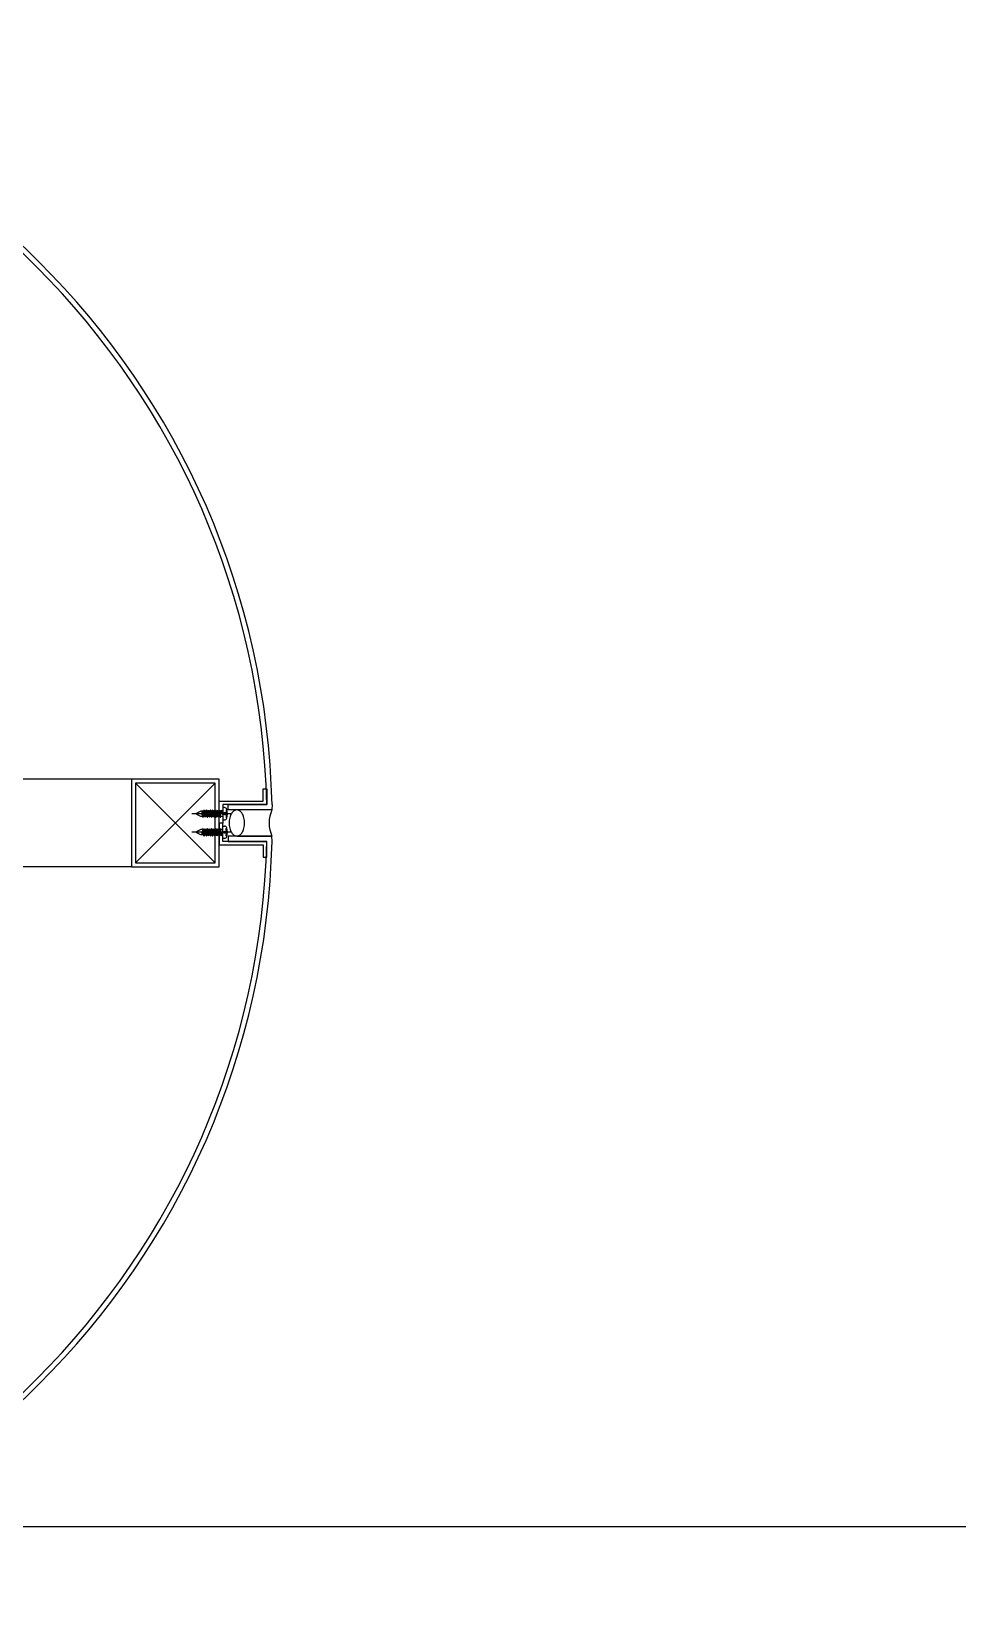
# Model space of a CAD drawing. Header units: millimetres. Extents: x -168200 to 672800, y -7409 to 118800.
# Drawn here: x 105813 to 106340, y 15950 to 16850 of the extents above; entities that cross this region are included whole.
import ezdxf
from ezdxf.xclip import XClip

# ---------------------------------------------------------------- set-up
doc = ezdxf.new("R2010")
doc.units = ezdxf.units.MM
doc.header["$LTSCALE"] = 200
doc.header["$XCLIPFRAME"] = 0
doc.layers.add('1 BA', color=9, linetype='Continuous')
doc.layers.add('입면선', color=252, linetype='Continuous')

# ---------------------------------------------------------------- blocks, each defined once
blk = doc.blocks.new('I-Center 1층 평면도')
at = {"layer": '입면선', "color": 252, "ltscale": 200}
blk.add_line((-9900, 2100), (50, 2100), dxfattribs=at)

msp = doc.modelspace()

# ---------------------------------------------------------------- linework, layer by layer
at = {"layer": '1 BA'}
for p, q in [((105869.86, 16425), (105700, 16425)), ((105869.86, 16425), (105869.86, 16375)), ((105919.86, 16425), (105869.86, 16425)), ((105919.86, 16375), (105919.86, 16425)), ((105917.56, 16422.7), (105872.16, 16377.3)), ((105917.56, 16377.3), (105872.16, 16422.7)), ((105872.16, 16422.7), (105872.16, 16377.3)), ((105917.56, 16422.7), (105872.16, 16422.7)), ((105917.56, 16377.3), (105917.56, 16422.7)), ((105944.86, 16412.5), (105944.86, 16419.5)), ((105944.86, 16419.5), (105946.86, 16419.5)), ((105946.86, 16419.5), (105946.86, 16410.5)), ((105926.83, 16405.25), (105904.25, 16405.25)), ((105909.36, 16406.75), (105907.05, 16405.63)), ((105909.36, 16403.75), (105907.05, 16404.87)), ((105911.06, 16406.75), (105909.36, 16406.75)), ((105910.68, 16403.26), (105910.07, 16406.75)), ((105910.07, 16406.75), (105910.07, 16405.21)), ((105910.57, 16403.27), (105910.07, 16406.5)), ((105910.38, 16403.75), (105910.07, 16405.21)), ((105910.88, 16403.75), (105910.25, 16406.75)), ((105911.19, 16407.24), (105910.99, 16406.75)), ((105911.61, 16403.75), (105910.99, 16406.75)), ((105911.8, 16403.27), (105911.16, 16407.19)), ((105911.91, 16403.26), (105911.25, 16407.25)), ((105911.29, 16407.23), (105911.49, 16406.75)), ((105912.22, 16406.75), (105911.49, 16406.75)), ((105912.11, 16403.75), (105911.49, 16406.75)), ((105912.42, 16407.24), (105912.22, 16406.75)), ((105912.84, 16403.75), (105912.22, 16406.75)), ((105913.04, 16403.27), (105912.39, 16407.19)), ((105913.14, 16403.26), (105912.49, 16407.25)), ((105912.53, 16407.23), (105912.72, 16406.75)), ((105913.45, 16406.75), (105912.72, 16406.75)), ((105913.34, 16403.75), (105912.72, 16406.75)), ((105913.65, 16407.24), (105913.45, 16406.75)), ((105914.07, 16403.75), (105913.45, 16406.75)), ((105914.27, 16403.27), (105913.62, 16407.19)), ((105914.37, 16403.26), (105913.72, 16407.25)), ((105913.76, 16407.23), (105913.95, 16406.75)), ((105914.69, 16406.75), (105913.95, 16406.75)), ((105914.57, 16403.75), (105913.95, 16406.75)), ((105914.89, 16407.24), (105914.69, 16406.75)), ((105915.31, 16403.75), (105914.69, 16406.75)), ((105915.5, 16403.27), (105914.86, 16407.19)), ((105915.61, 16403.26), (105914.95, 16407.25)), ((105914.99, 16407.23), (105915.19, 16406.75)), ((105915.92, 16406.75), (105915.19, 16406.75)), ((105915.81, 16403.75), (105915.19, 16406.75)), ((105916.12, 16407.24), (105915.92, 16406.75)), ((105916.54, 16403.75), (105915.92, 16406.75)), ((105916.73, 16403.27), (105916.09, 16407.19)), ((105916.84, 16403.26), (105916.19, 16407.25)), ((105916.22, 16407.23), (105916.42, 16406.75)), ((105917.15, 16406.75), (105916.42, 16406.75)), ((105917.04, 16403.75), (105916.42, 16406.75)), ((105917.35, 16407.24), (105917.15, 16406.75)), ((105917.77, 16403.75), (105917.15, 16406.75)), ((105917.97, 16403.27), (105917.32, 16407.19)), ((105918.07, 16403.26), (105917.42, 16407.25)), ((105917.46, 16407.23), (105917.65, 16406.75)), ((105918.38, 16406.75), (105917.65, 16406.75)), ((105918.27, 16403.75), (105917.65, 16406.75)), ((105918.58, 16407.24), (105918.38, 16406.75)), ((105919.01, 16403.75), (105918.38, 16406.75)), ((105919.2, 16403.27), (105918.56, 16407.19)), ((105919.31, 16403.26), (105918.65, 16407.25)), ((105918.69, 16407.23), (105918.88, 16406.75)), ((105919.51, 16403.75), (105918.88, 16406.75)), ((105919.62, 16406.75), (105918.88, 16406.75)), ((105919.82, 16407.24), (105919.62, 16406.75)), ((105920.24, 16403.75), (105919.62, 16406.75)), ((105920.43, 16403.27), (105919.79, 16407.19)), ((105919.86, 16400), (105919.86, 16412.5)), ((105919.86, 16412.5), (105944.86, 16412.5)), ((105920.54, 16403.26), (105919.88, 16407.25)), ((105919.92, 16407.23), (105920.12, 16406.75)), ((105920.74, 16403.75), (105920.12, 16406.75)), ((105920.85, 16406.75), (105920.12, 16406.75)), ((105921.05, 16407.24), (105920.85, 16406.75)), ((105921.35, 16405.18), (105920.85, 16406.75)), ((105921.35, 16405.18), (105921.02, 16407.19)), ((105921.45, 16405.2), (105921.12, 16407.25)), ((105921.16, 16407.23), (105921.35, 16406.75)), ((105921.45, 16405.2), (105921.35, 16406.75)), ((105921.35, 16406.75), (105921.86, 16406.75)), ((105946.86, 16410.5), (105921.86, 16410.5)), ((105921.86, 16410.5), (105921.86, 16400)), ((105922.85, 16408.75), (105921.86, 16408.75)), ((105921.86, 16408.75), (105921.86, 16401.75)), ((105922.41, 16405.4), (105922.4, 16405.25)), ((105922.4, 16405.25), (105922.41, 16405.1)), ((105922.47, 16405.53), (105922.41, 16405.4)), ((105922.41, 16405.1), (105922.47, 16404.97)), ((105922.57, 16405.64), (105922.47, 16405.53)), ((105922.47, 16404.97), (105922.57, 16404.86)), ((105922.7, 16405.72), (105922.57, 16405.64)), ((105922.57, 16404.86), (105922.7, 16404.78)), ((105922.87, 16405.76), (105922.7, 16405.72)), ((105922.7, 16404.78), (105922.87, 16404.74)), ((105923.07, 16405.77), (105922.87, 16405.76)), ((105922.87, 16404.74), (105923.07, 16404.73)), ((105923.28, 16405.76), (105923.07, 16405.77)), ((105923.07, 16404.73), (105923.28, 16404.74)), ((105923.48, 16405.74), (105923.28, 16405.76)), ((105923.28, 16404.74), (105923.48, 16404.76)), ((105923.67, 16405.74), (105923.48, 16405.74)), ((105923.48, 16404.76), (105923.67, 16404.76)), ((105923.83, 16405.76), (105923.67, 16405.74)), ((105923.67, 16404.76), (105923.83, 16404.74)), ((105923.81, 16407.32), (105923.79, 16407.05)), ((105923.79, 16407.05), (105923.83, 16406.78)), ((105923.91, 16407.57), (105923.81, 16407.32)), ((105923.83, 16406.78), (105923.89, 16406.51)), ((105923.95, 16405.81), (105923.83, 16405.76)), ((105923.83, 16404.74), (105923.95, 16404.69)), ((105923.89, 16406.51), (105923.96, 16406.27)), ((105924.11, 16407.8), (105923.91, 16407.57)), ((105924.01, 16405.91), (105923.95, 16405.81)), ((105923.96, 16406.27), (105924.01, 16406.06)), ((105924.01, 16406.06), (105924.01, 16405.91)), ((105924.86, 16407.5), (105924.86, 16410.5)), ((105924.86, 16410.5), (105946.88, 16410.5)), ((105949.86, 16407.5), (105924.86, 16407.5)), ((105949.86, 16407.5), (105929.4, 16407.5)), ((105949.86, 16407.5), (105929.86, 16407.5)), ((105949.88, 16410.5), (105949.86, 16407.5)), ((105909.36, 16396.25), (105907.05, 16395.13)), ((105910.38, 16403.75), (105909.36, 16403.75)), ((105910.38, 16396.25), (105909.36, 16396.25)), ((105910.68, 16396.74), (105910.07, 16393.25)), ((105910.57, 16396.73), (105910.07, 16393.5)), ((105910.38, 16396.25), (105910.07, 16394.79)), ((105910.88, 16396.25), (105910.25, 16393.25)), ((105910.57, 16403.27), (105910.38, 16403.75)), ((105910.57, 16396.73), (105910.38, 16396.25)), ((105910.68, 16403.26), (105910.88, 16403.75)), ((105910.68, 16396.74), (105910.88, 16396.25)), ((105911.61, 16403.75), (105910.88, 16403.75)), ((105911.61, 16396.25), (105910.88, 16396.25)), ((105911.61, 16396.25), (105910.99, 16393.25)), ((105911.8, 16396.73), (105911.16, 16392.81)), ((105911.91, 16396.74), (105911.25, 16392.75)), ((105912.11, 16396.25), (105911.49, 16393.25)), ((105911.8, 16403.27), (105911.61, 16403.75)), ((105911.8, 16396.73), (105911.61, 16396.25)), ((105911.91, 16403.26), (105912.11, 16403.75)), ((105911.91, 16396.74), (105912.11, 16396.25)), ((105912.84, 16403.75), (105912.11, 16403.75)), ((105912.84, 16396.25), (105912.11, 16396.25)), ((105912.84, 16396.25), (105912.22, 16393.25)), ((105913.04, 16396.73), (105912.39, 16392.81)), ((105913.14, 16396.74), (105912.49, 16392.75)), ((105913.34, 16396.25), (105912.72, 16393.25)), ((105913.04, 16403.27), (105912.84, 16403.75)), ((105913.04, 16396.73), (105912.84, 16396.25)), ((105913.14, 16403.26), (105913.34, 16403.75)), ((105913.14, 16396.74), (105913.34, 16396.25)), ((105914.07, 16403.75), (105913.34, 16403.75)), ((105914.07, 16396.25), (105913.34, 16396.25)), ((105914.07, 16396.25), (105913.45, 16393.25)), ((105914.27, 16396.73), (105913.62, 16392.81)), ((105914.37, 16396.74), (105913.72, 16392.75)), ((105914.57, 16396.25), (105913.95, 16393.25)), ((105914.27, 16403.27), (105914.07, 16403.75)), ((105914.27, 16396.73), (105914.07, 16396.25)), ((105914.37, 16403.26), (105914.57, 16403.75)), ((105914.37, 16396.74), (105914.57, 16396.25)), ((105915.31, 16403.75), (105914.57, 16403.75)), ((105915.31, 16396.25), (105914.57, 16396.25)), ((105915.31, 16396.25), (105914.69, 16393.25)), ((105915.5, 16396.73), (105914.86, 16392.81)), ((105915.61, 16396.74), (105914.95, 16392.75)), ((105915.81, 16396.25), (105915.19, 16393.25)), ((105915.5, 16403.27), (105915.31, 16403.75)), ((105915.5, 16396.73), (105915.31, 16396.25)), ((105915.61, 16403.26), (105915.81, 16403.75)), ((105915.61, 16396.74), (105915.81, 16396.25)), ((105916.54, 16403.75), (105915.81, 16403.75)), ((105916.54, 16396.25), (105915.81, 16396.25)), ((105916.54, 16396.25), (105915.92, 16393.25)), ((105916.73, 16396.73), (105916.09, 16392.81)), ((105916.84, 16396.74), (105916.19, 16392.75)), ((105917.04, 16396.25), (105916.42, 16393.25)), ((105916.73, 16403.27), (105916.54, 16403.75)), ((105916.73, 16396.73), (105916.54, 16396.25)), ((105916.84, 16403.26), (105917.04, 16403.75)), ((105916.84, 16396.74), (105917.04, 16396.25)), ((105917.77, 16403.75), (105917.04, 16403.75)), ((105917.77, 16396.25), (105917.04, 16396.25)), ((105917.77, 16396.25), (105917.15, 16393.25)), ((105917.97, 16396.73), (105917.32, 16392.81)), ((105918.07, 16396.74), (105917.42, 16392.75)), ((105918.27, 16396.25), (105917.65, 16393.25)), ((105917.97, 16403.27), (105917.77, 16403.75)), ((105917.97, 16396.73), (105917.77, 16396.25)), ((105918.07, 16403.26), (105918.27, 16403.75)), ((105918.07, 16396.74), (105918.27, 16396.25)), ((105919.01, 16403.75), (105918.27, 16403.75)), ((105919.01, 16396.25), (105918.27, 16396.25)), ((105919.01, 16396.25), (105918.38, 16393.25)), ((105919.2, 16396.73), (105918.56, 16392.81)), ((105919.31, 16396.74), (105918.65, 16392.75)), ((105919.51, 16396.25), (105918.88, 16393.25)), ((105919.2, 16403.27), (105919.01, 16403.75)), ((105919.2, 16396.73), (105919.01, 16396.25)), ((105919.31, 16403.26), (105919.51, 16403.75)), ((105919.31, 16396.74), (105919.51, 16396.25)), ((105920.24, 16403.75), (105919.51, 16403.75)), ((105920.24, 16396.25), (105919.51, 16396.25)), ((105920.24, 16396.25), (105919.62, 16393.25)), ((105920.43, 16396.73), (105919.79, 16392.81)), ((105921.86, 16400), (105919.86, 16400)), ((105919.86, 16400), (105919.86, 16387.5)), ((105921.86, 16400), (105919.86, 16400)), ((105920.54, 16396.74), (105919.88, 16392.75)), ((105920.74, 16396.25), (105920.12, 16393.25)), ((105920.43, 16403.27), (105920.24, 16403.75)), ((105920.43, 16396.73), (105920.24, 16396.25)), ((105920.54, 16403.26), (105920.74, 16403.75)), ((105920.54, 16396.74), (105920.74, 16396.25)), ((105921.86, 16403.75), (105920.74, 16403.75)), ((105921.86, 16396.25), (105920.74, 16396.25)), ((105921.86, 16401.75), (105922.85, 16401.75)), ((105921.86, 16389.5), (105921.86, 16400)), ((105921.86, 16391.25), (105921.86, 16398.25)), ((105921.86, 16398.25), (105922.85, 16398.25)), ((105923.83, 16403.72), (105923.79, 16403.45)), ((105923.79, 16403.45), (105923.81, 16403.18)), ((105923.79, 16396.55), (105923.81, 16396.82)), ((105923.83, 16396.28), (105923.79, 16396.55)), ((105923.81, 16403.18), (105923.91, 16402.93)), ((105923.81, 16396.82), (105923.91, 16397.07)), ((105923.89, 16403.99), (105923.83, 16403.72)), ((105923.89, 16396.01), (105923.83, 16396.28)), ((105923.96, 16404.23), (105923.89, 16403.99)), ((105923.96, 16395.77), (105923.89, 16396.01)), ((105923.91, 16402.93), (105924.11, 16402.7)), ((105923.91, 16397.07), (105924.11, 16397.3)), ((105923.95, 16404.69), (105924.01, 16404.59)), ((105924.01, 16404.44), (105923.96, 16404.23)), ((105924.01, 16395.56), (105923.96, 16395.77)), ((105924.01, 16404.59), (105924.01, 16404.44)), ((105926.83, 16394.75), (105904.25, 16394.75)), ((105909.36, 16393.25), (105907.05, 16394.37)), ((105911.06, 16393.25), (105909.36, 16393.25)), ((105910.07, 16393.25), (105910.07, 16394.79)), ((105911.19, 16392.76), (105910.99, 16393.25)), ((105911.29, 16392.77), (105911.49, 16393.25)), ((105912.22, 16393.25), (105911.49, 16393.25)), ((105912.42, 16392.76), (105912.22, 16393.25)), ((105912.53, 16392.77), (105912.72, 16393.25)), ((105913.45, 16393.25), (105912.72, 16393.25)), ((105913.65, 16392.76), (105913.45, 16393.25)), ((105913.76, 16392.77), (105913.95, 16393.25)), ((105914.69, 16393.25), (105913.95, 16393.25)), ((105914.89, 16392.76), (105914.69, 16393.25)), ((105914.99, 16392.77), (105915.19, 16393.25)), ((105915.92, 16393.25), (105915.19, 16393.25)), ((105916.12, 16392.76), (105915.92, 16393.25)), ((105916.22, 16392.77), (105916.42, 16393.25)), ((105917.15, 16393.25), (105916.42, 16393.25)), ((105917.35, 16392.76), (105917.15, 16393.25)), ((105917.46, 16392.77), (105917.65, 16393.25)), ((105918.38, 16393.25), (105917.65, 16393.25)), ((105918.58, 16392.76), (105918.38, 16393.25)), ((105918.69, 16392.77), (105918.88, 16393.25)), ((105919.62, 16393.25), (105918.88, 16393.25)), ((105919.82, 16392.76), (105919.62, 16393.25)), ((105919.86, 16387.5), (105944.86, 16387.5)), ((105919.92, 16392.77), (105920.12, 16393.25)), ((105920.85, 16393.25), (105920.12, 16393.25)), ((105921.35, 16394.82), (105920.85, 16393.25)), ((105921.05, 16392.76), (105920.85, 16393.25)), ((105921.35, 16394.82), (105921.02, 16392.81)), ((105921.45, 16394.8), (105921.12, 16392.75)), ((105921.16, 16392.77), (105921.35, 16393.25)), ((105921.45, 16394.8), (105921.35, 16393.25)), ((105921.35, 16393.25), (105921.86, 16393.25)), ((105922.85, 16391.25), (105921.86, 16391.25)), ((105946.86, 16389.5), (105921.86, 16389.5)), ((105922.4, 16394.75), (105922.41, 16394.9)), ((105922.41, 16394.6), (105922.4, 16394.75)), ((105922.41, 16394.9), (105922.47, 16395.03)), ((105922.47, 16394.47), (105922.41, 16394.6)), ((105922.47, 16395.03), (105922.57, 16395.14)), ((105922.57, 16394.36), (105922.47, 16394.47)), ((105922.57, 16395.14), (105922.7, 16395.22)), ((105922.7, 16394.28), (105922.57, 16394.36)), ((105922.7, 16395.22), (105922.87, 16395.26)), ((105922.87, 16394.24), (105922.7, 16394.28)), ((105922.87, 16395.26), (105923.07, 16395.27)), ((105923.07, 16394.23), (105922.87, 16394.24)), ((105923.07, 16395.27), (105923.28, 16395.26)), ((105923.28, 16394.24), (105923.07, 16394.23)), ((105923.28, 16395.26), (105923.48, 16395.24)), ((105923.48, 16394.26), (105923.28, 16394.24)), ((105923.48, 16395.24), (105923.67, 16395.24)), ((105923.67, 16394.26), (105923.48, 16394.26)), ((105923.67, 16395.24), (105923.83, 16395.26)), ((105923.83, 16394.24), (105923.67, 16394.26)), ((105923.79, 16392.95), (105923.83, 16393.22)), ((105923.81, 16392.68), (105923.79, 16392.95)), ((105923.91, 16392.43), (105923.81, 16392.68)), ((105923.83, 16395.26), (105923.95, 16395.31)), ((105923.95, 16394.19), (105923.83, 16394.24)), ((105923.83, 16393.22), (105923.89, 16393.49)), ((105923.89, 16393.49), (105923.96, 16393.73)), ((105924.11, 16392.2), (105923.91, 16392.43)), ((105923.95, 16395.31), (105924.01, 16395.41)), ((105924.01, 16394.09), (105923.95, 16394.19)), ((105923.96, 16393.73), (105924.01, 16393.94)), ((105924.01, 16395.41), (105924.01, 16395.56)), ((105924.01, 16393.94), (105924.01, 16394.09)), ((105949.86, 16392.5), (105924.86, 16392.5)), ((105924.86, 16392.5), (105924.86, 16389.5)), ((105924.86, 16389.5), (105946.88, 16389.5)), ((105949.86, 16392.5), (105929.4, 16392.5)), ((105929.86, 16392.5), (105949.86, 16392.5)), ((105944.86, 16387.5), (105944.86, 16380.5)), ((105946.86, 16380.5), (105946.86, 16389.5)), ((105949.88, 16389.5), (105949.86, 16392.5)), ((105944.86, 16380.5), (105946.86, 16380.5)), ((105869.86, 16375), (105700, 16375)), ((105869.86, 16375), (105919.86, 16375)), ((105872.16, 16377.3), (105917.56, 16377.3))]:
    msp.add_line(p, q, dxfattribs=at)
for centre, radius, start, end in [((105500, 16400), 450, 1.33703, 89.04503), ((105500, 16400), 447, 1.346, 88.654), ((105907.32, 16405.25), 0.46, 125.16271, 234.83729), ((105911.23, 16407.16), 0.0925, 49.86612, 119.92465), ((105912.47, 16407.16), 0.0925, 49.86612, 119.92465), ((105913.7, 16407.16), 0.0925, 49.86612, 119.92465), ((105914.93, 16407.16), 0.0925, 49.86612, 119.92465), ((105916.16, 16407.16), 0.0925, 49.86612, 119.92465), ((105917.4, 16407.16), 0.0925, 49.86612, 119.92465), ((105918.63, 16407.16), 0.0925, 49.86612, 119.92465), ((105919.86, 16407.16), 0.0925, 49.86612, 119.92465), ((105921.1, 16407.16), 0.0925, 49.86612, 119.92465), ((105921.4, 16405.22), 0.0602, 220.72712, 339.31493), ((105922.85, 16407.45), 1.3, 15.58862, 89.97665), ((105915.1, 16405.25), 9.36, 344.20502, 15.79498), ((105934.12, 16401.01), 8.52, 149.72427, 166.40617), ((105931.5, 16402.54), 5.48, 125.3569, 149.72427), ((105929.86, 16404.85), 2.65, 90, 125.3569), ((105929.86, 16404.85), 2.65, 54.6431, 90), ((105928.22, 16402.54), 5.48, 30.27573, 54.6431), ((105925.59, 16401.01), 8.52, 13.59383, 30.27573), ((105966, 16400), 17.8, 155.07803, 204.92197), ((105910.63, 16403.34), 0.0925, 229.86612, 299.92465), ((105910.63, 16396.66), 0.0925, 60.07535, 130.13388), ((105911.86, 16403.34), 0.0925, 229.86612, 299.92465), ((105911.86, 16396.66), 0.0925, 60.07535, 130.13388), ((105913.1, 16403.34), 0.0925, 229.86612, 299.92465), ((105913.1, 16396.66), 0.0925, 60.07535, 130.13388), ((105914.33, 16403.34), 0.0925, 229.86612, 299.92465), ((105914.33, 16396.66), 0.0925, 60.07535, 130.13388), ((105915.56, 16403.34), 0.0925, 229.86612, 299.92465), ((105915.56, 16396.66), 0.0925, 60.07535, 130.13388), ((105916.79, 16403.34), 0.0925, 229.86612, 299.92465), ((105916.79, 16396.66), 0.0925, 60.07535, 130.13388), ((105918.03, 16403.34), 0.0925, 229.86612, 299.92465), ((105918.03, 16396.66), 0.0925, 60.07535, 130.13388), ((105919.26, 16403.34), 0.0925, 229.86612, 299.92465), ((105919.26, 16396.66), 0.0925, 60.07535, 130.13388), ((105920.49, 16403.34), 0.0925, 229.86612, 299.92465), ((105920.49, 16396.66), 0.0925, 60.07535, 130.13388), ((105922.85, 16403.05), 1.3, 270.02335, 344.41138), ((105922.85, 16396.95), 1.3, 15.58862, 89.97665), ((105915.1, 16394.75), 9.36, 344.20502, 15.79498), ((105938.28, 16400), 12.8, 166.40617, 180), ((105938.28, 16400), 12.8, 180, 193.59383), ((105934.12, 16398.99), 8.52, 193.59383, 210.27573), ((105925.59, 16398.99), 8.52, 329.72427, 346.40617), ((105921.43, 16400), 12.8, 0, 13.59383), ((105921.43, 16400), 12.8, 346.40617, 0), ((105500, 16400), 450, 270.95497, 358.66297), ((105500, 16400), 447, 271.346, 358.654), ((105907.32, 16394.75), 0.46, 125.16271, 234.83729), ((105911.23, 16392.84), 0.0925, 240.07535, 310.13388), ((105912.47, 16392.84), 0.0925, 240.07535, 310.13388), ((105913.7, 16392.84), 0.0925, 240.07535, 310.13388), ((105914.93, 16392.84), 0.0925, 240.07535, 310.13388), ((105916.16, 16392.84), 0.0925, 240.07535, 310.13388), ((105917.4, 16392.84), 0.0925, 240.07535, 310.13388), ((105918.63, 16392.84), 0.0925, 240.07535, 310.13388), ((105919.86, 16392.84), 0.0925, 240.07535, 310.13388), ((105921.1, 16392.84), 0.0925, 240.07535, 310.13388), ((105921.4, 16394.78), 0.0602, 20.68507, 139.27288), ((105922.85, 16392.55), 1.3, 270.02335, 344.41138), ((105931.5, 16397.46), 5.48, 210.27573, 234.6431), ((105929.86, 16395.15), 2.65, 234.6431, 270), ((105929.86, 16395.15), 2.65, 270, 305.3569), ((105928.22, 16397.46), 5.48, 305.3569, 329.72427)]:
    msp.add_arc(centre, radius, start, end, dxfattribs=at)

# ---------------------------------------------------------------- block references
ref = msp.add_blockref('I-Center 1층 평면도', (112500, 13900))
XClip(ref).set_block_clipping_path([(-103200.0000000001, -9700.0000000002), (34199.9999999998, 100700)])

doc.saveas('drawing.dxf')
